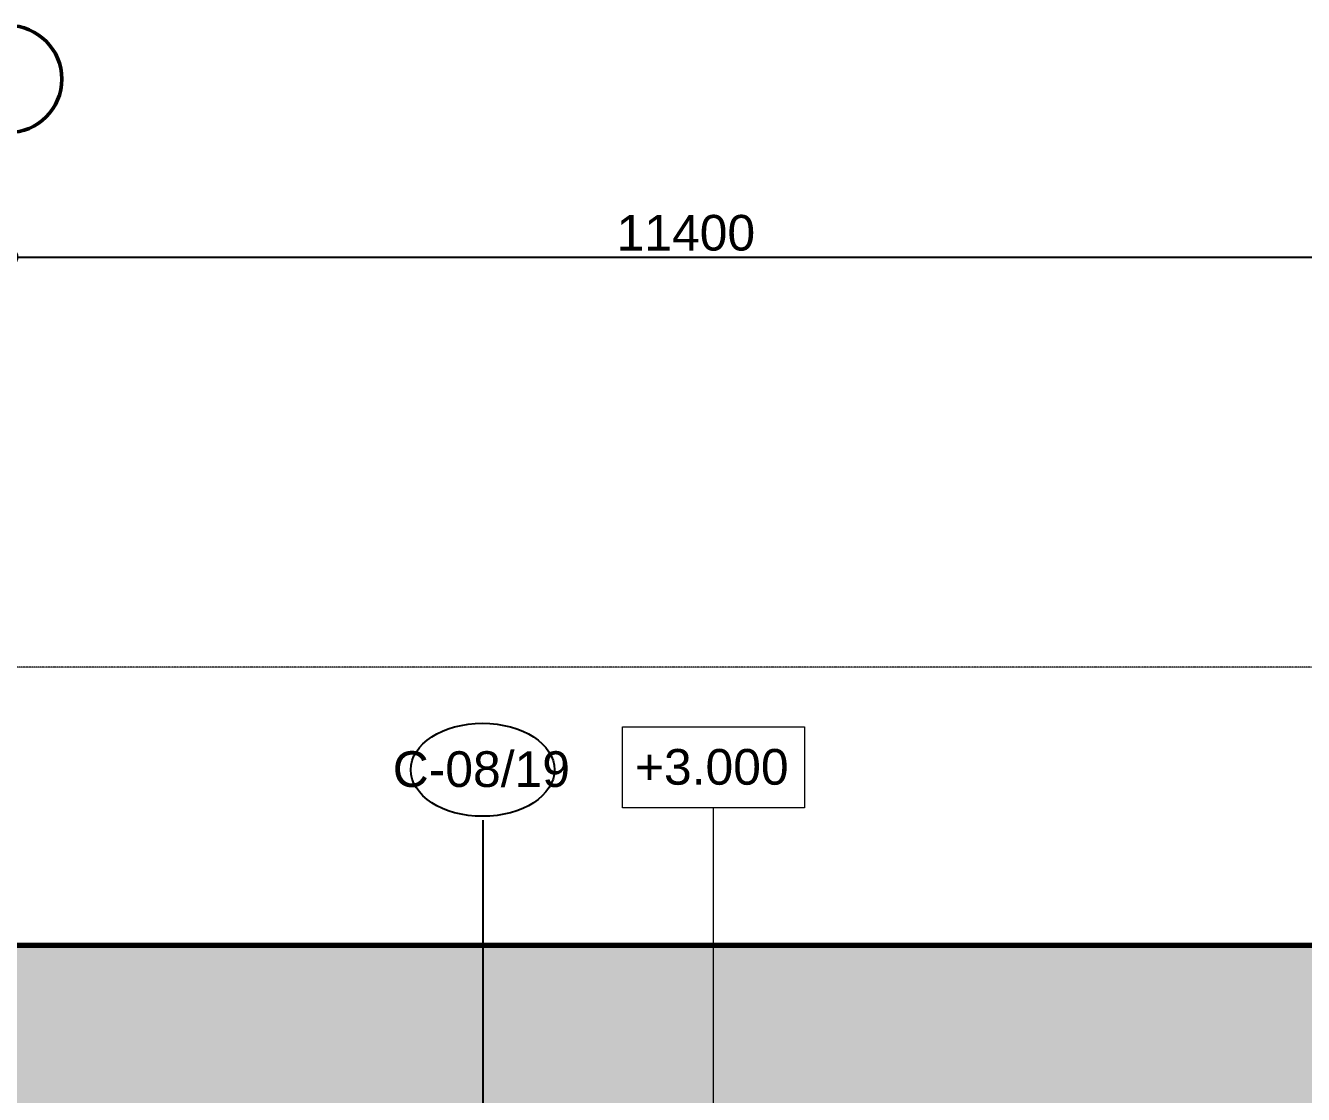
# Model space of a CAD drawing. Header units: millimetres. Extents: x -853488 to -774597, y -17231 to 22435.
# Drawn here: x -835737 to -824987, y 12658 to 21646 of the extents above; entities that cross this region are included whole.
import ezdxf

# ---------------------------------------------------------------- set-up
doc = ezdxf.new("R2010")
doc.units = ezdxf.units.MM
doc.linetypes.add('DPA_Grid _ Level 100', pattern=[10, 5.5, -1.6, 1.3, -1.6])
for name, color, linetype, lineweight in [('A-ANNO-DIMS', 1, 'Continuous', 9), ('A-ANNO-NOTE', 3, 'Continuous', 25), ('A-WALL', 5, 'Continuous', 35), ('A-WALL-PATT', 1, 'Continuous', 35), ('G-ANNO-TEXT', 3, 'Continuous', 9), ('S-GRID', 251, 'Continuous', 9), ('S-GRID-IDEN', 3, 'Continuous', 50), ('WALL-E', 2, 'Continuous', 35)]:
    doc.layers.add(name, color=color, linetype=linetype, lineweight=lineweight)
doc.styles.add('Arial_2', font='arial.ttf', dxfattribs={"height": 300})
doc.dimstyles.new('DPA-DIM-3_0_C-C', dxfattribs={"dimscale": 304.8, "dimtxt": 306.07782, "dimasz": 0.492126, "dimexe": 0.656168, "dimexo": 0.0625, "dimgap": 0.164042, "dimtad": 1, "dimdec": 0, "dimzin": 0, "dimdsep": 46, "dimtxsty": 'Arial_2', "dimblk1": 'DOTBLANK', "dimblk2": 'DOTBLANK', "dimsah": 1, "dimcen": 0.09, "dimdle": 0.656168, "dimadec": 8, "dimazin": 0, "dimtfac": 1, "dimtdec": 4, "dimtix": 1, "dimtmove": 0, "dimatfit": 3, "dimfxl": 1.312336, "dimfxlon": 1, "dimtvp": 1, "dimtolj": 1, "dimtzin": 0, "dimarcsym": 2})

# ---------------------------------------------------------------- blocks, each defined once
blk = doc.blocks.new('Ceiling Tags - Ceiling Tags-9510765-4261-01 ENLARGED UPPER PLATFORM LEVEL - REFLECTED CEILING PLAN - SHEET 2')
at = {"layer": 'A-ANNO-NOTE'}
blk.add_ellipse((0, 0), major_axis=(6.05, 0), ratio=0.646436, dxfattribs=at)
blk = doc.blocks.new('Grid - 100 Scale-2291345-4261-01 ENLARGED UPPER PLATFORM LEVEL - REFLECTED CEILING PLAN - SHEET 2')
at = {"layer": 'S-GRID-IDEN'}
blk.add_circle((0, 0), 4.5, dxfattribs=at)
blk = doc.blocks.new('_DotBlank')
at = {"color": 0, "linetype": 'ByBlock', "lineweight": -2}
blk.add_line((-0.5, 0), (-1, 0), dxfattribs=at)
blk.add_circle((0, 0), 0.5, dxfattribs=at)
blk = doc.blocks.new('*D1753')
at = {"layer": 'A-ANNO-DIMS', "color": 0, "lineweight": -2, "transparency": 16777216}
for p, q in [((-34200, 16501), (-34200, 15920)), ((-22800, 16501), (-22800, 15920)), ((-34050, 16120), (-22950, 16120))]:
    blk.add_line(p, q, dxfattribs=at)
at = {"layer": 'Defpoints', "color": 0, "transparency": 16777216}
for p in [(-34200, 16520), (-22800, 16520), (-22800, 16120)]:
    blk.add_point(p, dxfattribs=at)
at = {"layer": 'A-ANNO-DIMS', "color": 0, "lineweight": -2, "transparency": 16777216, "xscale": 150, "yscale": 150, "zscale": 150, "rotation": 180}
blk.add_blockref('_DotBlank', (-34200, 16120), dxfattribs=at)
at = {"layer": 'A-ANNO-DIMS', "color": 0, "lineweight": -2, "transparency": 16777216, "xscale": 150, "yscale": 150, "zscale": 150}
blk.add_blockref('_DotBlank', (-22800, 16120), dxfattribs=at)
at = {"layer": 'A-ANNO-DIMS', "color": 0, "transparency": 16777216, "insert": (-28500, 16323), "char_height": 300, "width": 1384.41, "attachment_point": 5, "style": 'Arial_2'}
blk.add_mtext('\\A1;11400', dxfattribs=at)
blk = doc.blocks.new('*U1666')
at = {"layer": 'S-GRID', "linetype": 'DPA_Grid _ Level 100'}
blk.add_line((22800, 12673), (-50905.4, 12673), dxfattribs=at)
at = {"layer": 'S-GRID-IDEN', "xscale": 99.99999999999993, "yscale": 99.99999999999993, "zscale": 99.99999999999993}
blk.add_blockref('Grid - 100 Scale-2291345-4261-01 ENLARGED UPPER PLATFORM LEVEL - REFLECTED CEILING PLAN - SHEET 2', (-34200, 17617.1), dxfattribs=at)
at = {"layer": 'A-ANNO-DIMS'}
dim = blk.add_linear_dim(base=(-22800, 16120), p1=(-34200, 16520), p2=(-22800, 16520), dimstyle='DPA-DIM-3_0_C-C', override={"dimpost": '<>', "dimfxl": 11400}, dxfattribs=at)
dim.commit()
dim.dimension.update_dxf_attribs({"geometry": '*D1753', "text_midpoint": (-28500, 16323.2)})

msp = doc.modelspace()

# ---------------------------------------------------------------- hatches: boundary and pattern name
at = {"layer": 'A-WALL-PATT', "lineweight": 9}
h = msp.add_hatch(dxfattribs=at)
h.set_pattern_fill('FP_1', color=256, style=0, pattern_type=2)
h.set_pattern_definition([(50, (0, 0), (728.7365, -63.75582), [76.2, -838.2]), (355, (0, 0), (-140.9716, 764.2276), [60.96, -670.56]), (100.451, (60.7, -5.3), (587.77, 700.46675), [64.76, -712.36]), (46.184, (0, 203.2), (1084.3162, -168.171), [114.3, -1257.3]), (96.636, (90.4, 189.2), (949.6099, 989.7098), [97.14, -1068.54]), (351.184, (0, 203.2), (949.6206, 989.7012), [91.44, -1005.84]), (21, (101.6, 152.4), (606.45787, -409.06057), [76.2, -838.2]), (326, (101.6, 152.4), (247.20834, 736.7529), [60.96, -670.56]), (71.451, (152.14, 118.3), (853.66825, 327.6855), [64.76, -712.36]), (37.5, (0, 0), (12.35469, 338.22012), [33.528, -628.904, 33.528, -647.192, -673.1]), (37.5, (0, 0), (12.35469, 338.22012), [-1343.152, 33.528, -639.572]), (7.5, (0, 0), (267.27887, 400.72213), [33.528, -354.584, 33.528, -613.664, -256.54]), (7.5, (0, 0), (267.27887, 400.72213), [-1035.304, 33.528, -223.012]), (327.5, (-226.57, 0), (542.36333, -22.915345), [33.528, -220.472, 33.528, -758.952, -1051.56]), (327.5, (-226.57, 0), (542.36333, -22.915345), [-1046.48, 33.528, -1018.032]), (317.5, (-328.17, 0), (592.51696, 101.7071), [33.528, -296.672, 33.528, -492.76, -746.76]), (317.5, (-328.17, 0), (592.51696, 101.7071), [-856.488, 33.528, -713.232])])
h.paths.add_polyline_path([(-778775, 12414), (-778775, 13914), (-848907, 13914), (-848907, 12414), (-783187, 12414)])

# ---------------------------------------------------------------- linework, layer by layer
at = {"layer": 'A-ANNO-NOTE'}
msp.add_line((-831887, 9248), (-831887, 14966), dxfattribs=at)
at = {"layer": 'A-WALL', "color": 7, "lineweight": 70}
msp.add_line((-847407, 13914), (-778775, 13914), dxfattribs=at)
at = {"layer": 'G-ANNO-TEXT', "color": 10}
msp.add_line((-829950, 9493), (-829950, 15067), dxfattribs=at)
at = {"layer": 'G-ANNO-TEXT', "color": 10, "flags": 128}
msp.add_lwpolyline([(-830715, 15750), (-829185, 15750), (-829185, 15067), (-830715, 15067)], close=True, dxfattribs=at)
at = {"layer": 'WALL-E'}
for p, q in [((-847407, 13914), (-778775, 13914)), ((-778775, 13914), (-847407, 13914))]:
    msp.add_line(p, q, dxfattribs=at)

# ---------------------------------------------------------------- block references
msp.add_blockref('*U1666', (-801682, 3579))
at = {"layer": 'A-ANNO-NOTE', "xscale": 100, "yscale": 100, "zscale": 100}
msp.add_blockref('Ceiling Tags - Ceiling Tags-9510765-4261-01 ENLARGED UPPER PLATFORM LEVEL - REFLECTED CEILING PLAN - SHEET 2', (-831892, 15388), dxfattribs=at)

# ---------------------------------------------------------------- texts
at = {"layer": 'A-ANNO-NOTE', "lineweight": 9, "insert": (-832648, 15544), "char_height": 300, "width": 1835.86, "attachment_point": 1, "style": 'Arial_2'}
msp.add_mtext('C-08/19', dxfattribs=at)
at = {"layer": 'G-ANNO-TEXT', "color": 7, "insert": (-830611, 15563), "char_height": 300, "width": 1595.36, "attachment_point": 1, "style": 'Arial_2'}
msp.add_mtext('+3.000', dxfattribs=at)

doc.saveas('drawing.dxf')
